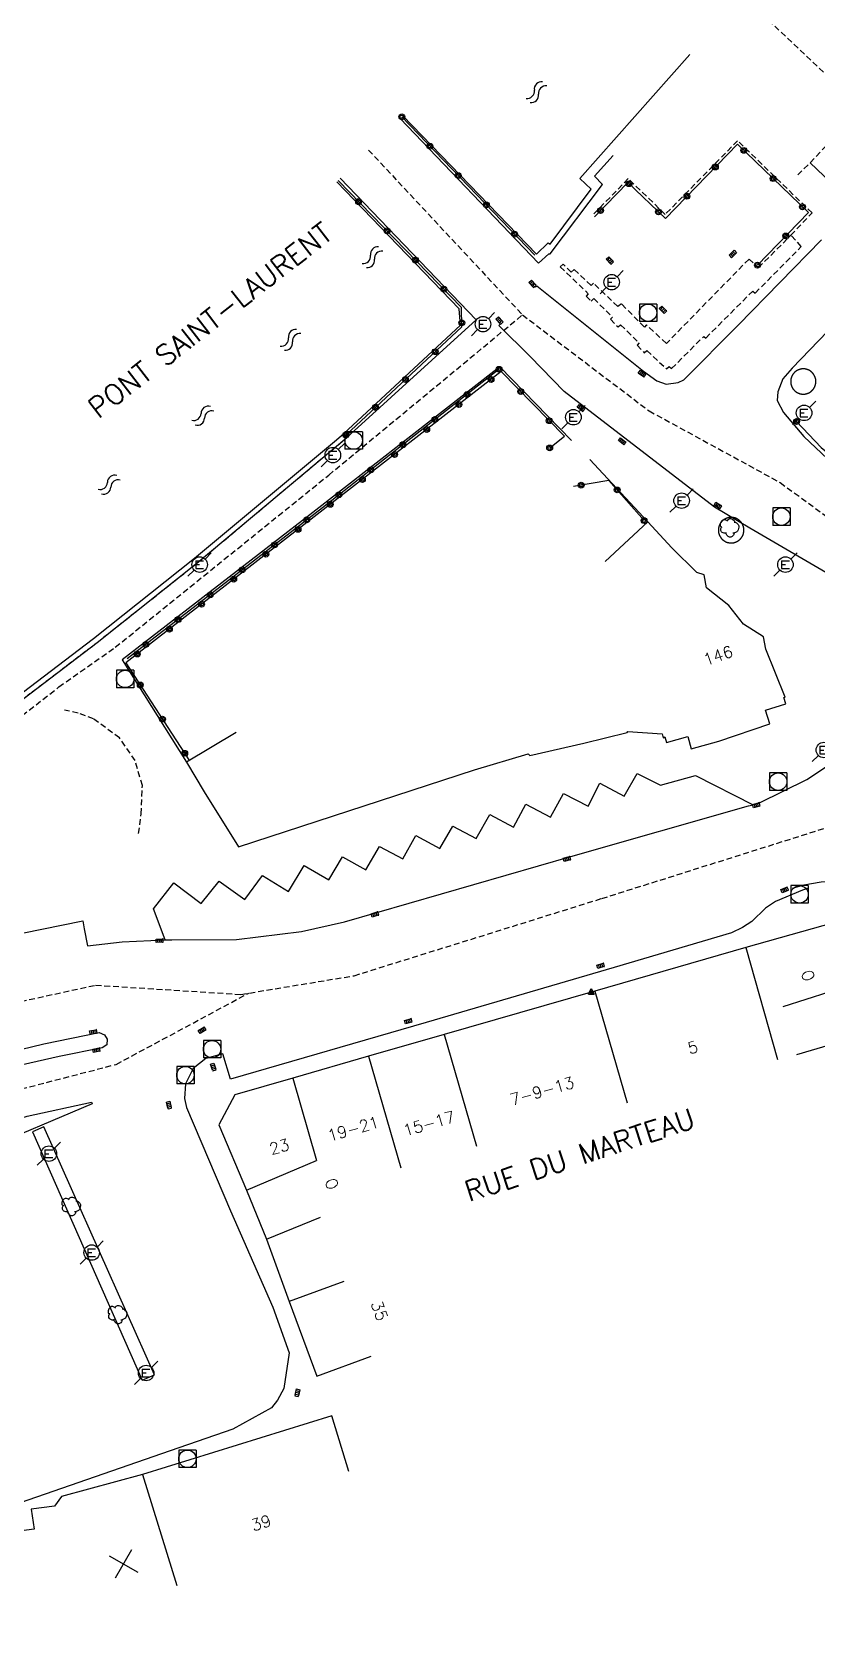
# Model space of a CAD drawing. Header units: millimetres. Extents: x 255000 to 256000, y 143000 to 144000.
# Drawn here: x 255465 to 255532.5, y 143504.8 to 143642.9 of the extents above; entities that cross this region are included whole.
import ezdxf
from ezdxf.enums import TextEntityAlignment as Align

# ---------------------------------------------------------------- set-up
doc = ezdxf.new("R2010")
doc.units = ezdxf.units.MM
doc.linetypes.add('DASHED', pattern=[0.75, 0.5, -0.25])
doc.layers.get('0').update_dxf_attribs({"linetype": 'CONTINUOUS'})
for name, color, linetype in [('W0001', 6, 'DASHED'), ('W0008', 7, 'CONTINUOUS'), ('W0100', 7, 'CONTINUOUS'), ('W0112', 1, 'DASHED'), ('W0120', 7, 'CONTINUOUS'), ('W0300', 7, 'CONTINUOUS'), ('W0322', 7, 'CONTINUOUS'), ('W0400', 7, 'CONTINUOUS'), ('W0420', 7, 'CONTINUOUS'), ('W0471', 7, 'CONTINUOUS'), ('W0500', 5, 'DASHED'), ('W0511', 5, 'CONTINUOUS'), ('W0851', 7, 'CONTINUOUS'), ('W0989', 7, 'CONTINUOUS'), ('W0991', 7, 'CONTINUOUS'), ('W1102', 7, 'CONTINUOUS')]:
    doc.layers.add(name, color=color, linetype=linetype)
doc.styles.get("Standard").update_dxf_attribs({"font": 'romans.shx', "width": 0.85})

# ---------------------------------------------------------------- blocks, each defined once
blk = doc.blocks.new('t991o')
at = {"color": 0, "linetype": 'Continuous'}
for p, q in [((-1, 1), (1, -1)), ((-1, -1), (1, 1))]:
    blk.add_line(p, q, dxfattribs=at)
blk = doc.blocks.new('t500o')
at = {"color": 0, "linetype": 'Continuous'}
for centre, start, end in [((-0.5, 0.625), 216.8699, 323.1301), ((0.5, -0.125), 36.8699, 143.1301), ((0.5, -0.625), 36.8699, 143.1301), ((-0.5, 0.125), 216.8699, 323.1301)]:
    blk.add_arc(centre, 0.625, start, end, dxfattribs=at)
blk = doc.blocks.new('T420')
for p, q in [((0.75, 0.75), (-0.75, 0.75)), ((-0.75, 0.75), (-0.75, -0.75)), ((0.75, 0.75), (0.75, -0.75)), ((0.75, -0.75), (-0.75, -0.75))]:
    blk.add_line(p, q)
blk.add_ellipse((0, 0), major_axis=(-0.53, 0.53), ratio=1, start_param=3.926991, end_param=10.210176)
blk = doc.blocks.new('T400')
for p, q in [((-0.15, 0.3), (0.15, 0.3)), ((-0.15, -0.25), (-0.15, 0.3)), ((-0.15, 0.15), (0.15, 0.15)), ((-0.15, 0), (0.15, 0)), ((0.15, 0.3), (0.15, -0.25)), ((-0.15, -0.15), (0.15, -0.15)), ((-0.15, -0.25), (-0.15, -0.3)), ((-0.15, -0.3), (0.15, -0.3)), ((0.15, -0.3), (0.15, -0.25))]:
    blk.add_line(p, q)
blk = doc.blocks.new('T471')
for p, q in [((-0.333334, 0.333334), (-0.333334, -0.333334)), ((-0.333334, 0.333334), (0.333334, 0.333334)), ((-0.333334, 0), (0, 0)), ((0.500001, 0.500001), (1.000002, 1.000002)), ((-0.500001, -0.500001), (-1.000002, -1.000002)), ((-0.333334, -0.333334), (0.333334, -0.333334))]:
    blk.add_line(p, q)
blk.add_ellipse((0, 0), major_axis=(0.471405, 0.471405), ratio=1, start_param=5.4977871438, end_param=11.780972451)
blk = doc.blocks.new('T300')
for p, q in [((-0.8, 0.51), (-0.86, 0.34)), ((-0.86, 0.34), (-0.86, 0.17)), ((-0.86, 0.17), (-0.74, 0.06)), ((-0.69, 0.63), (-0.8, 0.51)), ((-0.8, -0.06), (-0.74, 0.06)), ((-0.74, 0.06), (-0.69, 0.11)), ((-0.57, 0.69), (-0.69, 0.63)), ((-0.46, 0.69), (-0.57, 0.69)), ((-0.29, 0.63), (-0.46, 0.69)), ((-0.29, 0.63), (-0.17, 0.74)), ((-0.23, 0.57), (-0.29, 0.63)), ((-0.17, 0.74), (-0.06, 0.8)), ((-0.06, 0.8), (0.06, 0.8)), ((0.06, 0.8), (0.23, 0.74)), ((0.23, 0.74), (0.34, 0.63)), ((0.34, 0.63), (0.4, 0.51)), ((0.46, 0.46), (0.34, 0.46)), ((0.4, 0.51), (0.4, 0.46)), ((0.57, 0.4), (0.46, 0.46)), ((0.57, 0.4), (0.69, 0.29)), ((0.69, 0.29), (0.74, 0.17)), ((0.74, 0.06), (0.69, -0.17)), ((0.74, 0.17), (0.74, 0.06)), ((-0.8, -0.17), (-0.8, -0.06)), ((-0.8, -0.23), (-0.8, -0.17)), ((-0.74, -0.34), (-0.8, -0.23)), ((-0.69, -0.4), (-0.74, -0.34)), ((-0.51, -0.46), (-0.69, -0.4)), ((-0.4, -0.46), (-0.51, -0.46)), ((-0.4, -0.46), (-0.34, -0.46)), ((-0.34, -0.46), (-0.34, -0.4)), ((-0.34, -0.51), (-0.34, -0.46)), ((-0.29, -0.63), (-0.34, -0.51)), ((-0.17, -0.74), (-0.29, -0.63)), ((-0.06, -0.8), (-0.17, -0.74)), ((0.06, -0.8), (-0.06, -0.8)), ((0.17, -0.74), (0.06, -0.8)), ((0.23, -0.69), (0.17, -0.74)), ((0.29, -0.46), (0.23, -0.46)), ((0.29, -0.63), (0.23, -0.69)), ((0.46, -0.4), (0.29, -0.46)), ((0.34, -0.51), (0.29, -0.63)), ((0.34, -0.51), (0.34, -0.46)), ((0.57, -0.34), (0.46, -0.4)), ((0.63, -0.29), (0.57, -0.34)), ((0.69, -0.17), (0.63, -0.29))]:
    blk.add_line(p, q)
blk = doc.blocks.new('T851')
for p, q in [((-0.25, -0.15), (0, 0.32)), ((0, 0.32), (0.25, -0.15)), ((-0.25, -0.15), (0.25, -0.15))]:
    blk.add_line(p, q)
for major_axis in [(-0.106, 0.106), (-0.0354, 0.0354), (-0.0236, 0.0236)]:
    blk.add_ellipse((0, 0), major_axis=major_axis, ratio=1, start_param=3.926991, end_param=10.210176)
blk = doc.blocks.new('t322o')
at = {"color": 0, "linetype": 'Continuous'}
for radius in [0.25, 0.15]:
    blk.add_circle((0, 0), radius, dxfattribs=at)

msp = doc.modelspace()

# ---------------------------------------------------------------- linework, layer by layer
at = {"layer": 'W0001'}
for points in [[(255493.96, 143632.75), (255507.19, 143618.58), (255518.08, 143610.32), (255529.35, 143604.16), (255540.1, 143596.29), (255548.32, 143588.83)], [(255324.02, 143489.82), (255324.44, 143494.43), (255328.24, 143501.9), (255348.04, 143511.73), (255376.49, 143527.73), (255401.79, 143543.46), (255415.95, 143552.51), (255428.53, 143559.45), (255437.32, 143564.17), (255443.87, 143567.19), (255450.3, 143568.5), (255454.62, 143570.86), (255456.46, 143573.61), (255457.11, 143578.59), (255467.34, 143586.59), (255472.19, 143590), (255490.54, 143604.81), (255507.19, 143618.58)], [(255455.27, 143557.64), (255470.5, 143560.96), (255482.98, 143560.16), (255492.72, 143561.77), (255514.02, 143568.41), (255542.4, 143577.35), (255543.57, 143581.58), (255546.2, 143587.31), (255550.67, 143590.51), (255558, 143590.97), (255562.35, 143586.39), (255562.88, 143583.99), (255573.92, 143585.82), (255578.61, 143587.19), (255585.26, 143592.92), (255590.98, 143596.47), (255632.6, 143598.74)], [(255402.33, 143509.75), (255415.59, 143518.38), (255430.29, 143530.14), (255436.49, 143537.82), (255445.81, 143544.19), (255454.46, 143548.76), (255464.1, 143552.03), (255472.27, 143554.15), (255483.66, 143560.27)]]:
    msp.add_lwpolyline(points, dxfattribs=at)
at = {"layer": 'W0008'}
for p, q in [((255531.92, 143631.66), (255535.73, 143628.02)), ((255517.97, 143600.78), (255512.98, 143606.15)), ((255485.19, 143539.11), (255487.15, 143533.75))]:
    msp.add_line(p, q, dxfattribs=at)
for points in [[(255496.67, 143635.46), (255508.58, 143623.02), (255509.45, 143623.82), (255509.58, 143623.83), (255514.06, 143629.79), (255513.39, 143630.51), (255514.98, 143632.29)], [(255462.67, 143584.35), (255470.63, 143590.42), (255479.24, 143597.26), (255492.09, 143608.03), (255503.2, 143618.16), (255491.53, 143630.32)], [(255508.27, 143621.03), (255508.3, 143620.99), (255508.42, 143621.07), (255517.61, 143613.73), (255518.75, 143612.92), (255519.54, 143612.63), (255520.58, 143612.76), (255521.05, 143613), (255525.72, 143617.69), (255532.91, 143625.04)], [(255539.53, 143623.48), (255530.38, 143614.01), (255529.57, 143613.07), (255529.14, 143611.95), (255529.09, 143611.21), (255529.63, 143610.18), (255531.37, 143608.12), (255533.41, 143606.19)], [(255539.4, 143585.69), (255539.52, 143587.7), (255539.43, 143590.13), (255539.17, 143591.21), (255538.37, 143592.55), (255537.3, 143593.73), (255535.82, 143594.95), (255533.95, 143596.04), (255526.73, 143600.25), (255523.69, 143602.04), (255510.77, 143612), (255507.86, 143615), (255505.16, 143617.67), (255505.31, 143617.8)], [(255511.4, 143607.79), (255505.25, 143614.1), (255488.92, 143601.38), (255472.79, 143588.93), (255478.3, 143580.12)], [(255527.57, 143576.63), (255531.64, 143578.63), (255534.2, 143580.32), (255536.01, 143581.77), (255537.41, 143583.22), (255539.4, 143585.69), (255542.53, 143589.26), (255544.65, 143591.41), (255546.29, 143592.61), (255549.01, 143593.86), (255550.95, 143594.36), (255553.01, 143594.52), (255555.04, 143594.35), (255556.2, 143594.33), (255558.03, 143594.53), (255559.66, 143595.11), (255560.88, 143595.87), (255566.84, 143601.42), (255578.38, 143612.05)], [(255469.41, 143566.5), (255469.52, 143565.79), (255469.79, 143564.35), (255472.77, 143564.69), (255476.49, 143564.85), (255475.47, 143567.53), (255477.23, 143569.76), (255479.58, 143567.97), (255481.13, 143569.91), (255483.34, 143568.32), (255484.85, 143570.38), (255487.08, 143569.01), (255488.44, 143571.25), (255490.55, 143570), (255491.72, 143571.99), (255493.74, 143570.88), (255494.89, 143572.89), (255496.91, 143571.81), (255498.03, 143573.83), (255500.09, 143572.69), (255501.2, 143574.62), (255503.22, 143573.57), (255504.4, 143575.62), (255506.43, 143574.55), (255507.47, 143576.52), (255509.61, 143575.41), (255510.73, 143577.42), (255512.83, 143576.33), (255513.85, 143578.32), (255515.94, 143577.2), (255517.05, 143579.16), (255519.05, 143578.16), (255522.06, 143578.99), (255527.01, 143576.46), (255527.57, 143576.63)], [(255476.49, 143564.85), (255477.04, 143564.86), (255482.6, 143564.87), (255488.19, 143565.58), (255491.9, 143566.41), (255511.36, 143572.01), (255526.61, 143576.36), (255527.01, 143576.46)], [(255531.7, 143569.28), (255531.25, 143569.12), (255528.94, 143568.15), (255528.09, 143567.57), (255526.9, 143566.44), (255526.1, 143565.91), (255525.17, 143565.45), (255515.06, 143562.47), (255498.9, 143557.76), (255482.1, 143552.88), (255481.43, 143555.06), (255479.97, 143554.64), (255478.89, 143553.8), (255478.23, 143552.46), (255478.14, 143551.21), (255478.31, 143550.45), (255482.1, 143541.57), (255485.74, 143533.28), (255487.15, 143529.36), (255486.69, 143526.27), (255486.13, 143525.29), (255485.61, 143524.62), (255482.3, 143522.8), (255476.9, 143520.92), (255463.28, 143516.21)], [(255541.58, 143565.11), (255541.44, 143565.52), (255540.56, 143567.07), (255538.24, 143568.83), (255535.94, 143569.69), (255534.31, 143569.86), (255532.87, 143569.82), (255531.37, 143569.55), (255530.37, 143569.28)], [(255390.4, 143518.85), (255398.23, 143523.82), (255403.29, 143527.6), (255410.39, 143533.55), (255414.06, 143536.73), (255416.35, 143537.9), (255418.93, 143539.31), (255421.08, 143540.71), (255422.72, 143542.27), (255424.64, 143544.36), (255427.91, 143547.29), (255430.75, 143549.56), (255435.28, 143552.82), (255442.38, 143557.17), (255447.16, 143559.58), (255451.93, 143561.78), (255456.98, 143563.5), (255462.49, 143565.08), (255469.41, 143566.5)], [(255462.12, 143554.98), (255466.05, 143555.92), (255470.8, 143556.88), (255471.27, 143556.7), (255471.49, 143556.32), (255471.45, 143555.84), (255471.05, 143555.58), (255467.36, 143554.83), (255462.33, 143553.69)], [(255460.57, 143546.69), (255460.12, 143547.61), (255460.16, 143548.09), (255460.58, 143548.4), (255461.74, 143548.82), (255464.61, 143549.68), (255470.15, 143550.9), (255470.2, 143550.75), (255460.57, 143546.69)], [(255466.06, 143548.78), (255465.07, 143548.36), (255474.49, 143527), (255475.57, 143527.47), (255466.06, 143548.78)]]:
    msp.add_lwpolyline(points, dxfattribs=at)
at = {"layer": 'W0100'}
for points in [[(255528.45, 143583.42), (255528.09, 143584.6), (255529.83, 143585.13), (255529.67, 143585.69), (255529.78, 143585.72), (255528.12, 143589.85), (255527.9, 143590.9), (255526.19, 143592), (255524.92, 143593.6), (255523.02, 143595.11), (255522.81, 143596.23), (255522.18, 143596.44), (255520.04, 143598.55), (255517.97, 143600.78), (255514.3, 143597.38)], [(255482.59, 143582.69), (255478.3, 143580.12), (255479.83, 143577.58), (255482.78, 143572.85)], [(255482.78, 143572.85), (255503.06, 143579.46), (255507.69, 143580.83), (255507.83, 143580.69), (255512.48, 143581.76), (255516.18, 143582.68), (255516.25, 143582.77), (255519.19, 143582.55), (255519.3, 143582.22), (255519.42, 143582.29), (255519.58, 143581.83), (255521.4, 143582.33), (255521.69, 143581.27), (255524.07, 143581.93), (255528.45, 143583.42)], [(255537.7, 143565.98), (255535.97, 143566.9), (255526.39, 143564.19), (255513.41, 143560.45), (255500.47, 143556.72), (255493.97, 143554.84), (255487.44, 143552.96), (255482.46, 143551.53), (255481.08, 143548.95), (255483.46, 143543.32), (255485.19, 143539.11), (255489.82, 143541.01)], [(255491.84, 143535.47), (255487.15, 143533.75), (255489.51, 143527.33), (255494.2, 143529.06)], [(255492.27, 143519.15), (255490.8, 143523.93), (255474.52, 143518.9), (255467.58, 143517.01), (255466.96, 143516.17), (255464.96, 143515.92), (255465.22, 143514.18), (255462.38, 143513.82), (255462.47, 143513.25), (255460.93, 143512.94), (255459.6, 143513.11), (255459.6, 143512.2), (255458.29, 143512.34), (255456.08, 143516.65), (255453.82, 143521.48), (255449.89, 143529.88)]]:
    msp.add_lwpolyline(points, dxfattribs=at)
at = {"layer": 'W0112'}
for points in [[(255530.85, 143630.61), (255531.92, 143631.66), (255536.35, 143636.37), (255525.41, 143646.64)], [(255526.67, 143623.38), (255527.48, 143622.63), (255530.26, 143625.42), (255532.09, 143627.34), (255525.69, 143633.55), (255519.46, 143627.21), (255516.29, 143630.29), (255513.18, 143627.11)], [(255526.67, 143623.38), (255519.56, 143616.12), (255517.85, 143617.71), (255517.67, 143617.53), (255515.7, 143619.53), (255515.39, 143619.3), (255513.3, 143621.3), (255513.09, 143621.09), (255511.63, 143622.47), (255511.39, 143622.25), (255510.69, 143622.94), (255510.44, 143622.72), (255512.84, 143620.4), (255512.67, 143620.19), (255513.09, 143619.75), (255513.32, 143619.98), (255514.92, 143618.39), (255514.75, 143618.2), (255515.41, 143617.54), (255515.63, 143617.72), (255517.21, 143616.17), (255517.05, 143615.97), (255517.65, 143615.31), (255517.88, 143615.52), (255519.58, 143613.93), (255519.79, 143614.14), (255520.01, 143613.96), (255522.77, 143616.73), (255522.95, 143616.58), (255526.98, 143620.61), (255527.2, 143620.45), (255531.16, 143624.45), (255530.26, 143625.42)], [(255444.58, 143568.36), (255447.09, 143568.86), (255450.57, 143569.9), (255452.15, 143570.58), (255454.56, 143572.39), (255455.42, 143574.21), (255455.67, 143576.08), (255455.6, 143577.36), (255455.82, 143579.11), (255462.67, 143584.35), (255470.63, 143590.42), (255479.24, 143597.26), (255492.09, 143608.03)], [(255474.19, 143573.99), (255474.42, 143575.68), (255474.52, 143578.11), (255473.89, 143580.27), (255472.56, 143582.21), (255470.33, 143583.84), (255469, 143584.34), (255467.82, 143584.6)]]:
    msp.add_lwpolyline(points, dxfattribs=at)
for points in [[(255531.31, 143611.76, 0.049204), (255531.52, 143611.78, 0.049192), (255531.72, 143611.84, 0.04917), (255531.91, 143611.93, 0.049142), (255532.08, 143612.07, 0.049111), (255532.22, 143612.23, 0.049083), (255532.32, 143612.41, 0.049062), (255532.39, 143612.61, 0.04905), (255532.41, 143612.83, 0.04905), (255532.4, 143613.04, 0.049062), (255532.34, 143613.24, 0.049083), (255532.24, 143613.43, 0.049111), (255532.11, 143613.6, 0.049142), (255531.95, 143613.74, 0.04917), (255531.77, 143613.84, 0.049192), (255531.56, 143613.91, 0.049204), (255531.35, 143613.94, 0.049204), (255531.14, 143613.92, 0.049192), (255530.94, 143613.86, 0.04917), (255530.75, 143613.77, 0.049142), (255530.58, 143613.63, 0.049111), (255530.44, 143613.47, 0.049083), (255530.34, 143613.29, 0.049062), (255530.27, 143613.08, 0.04905), (255530.25, 143612.87, 0.04905), (255530.26, 143612.66, 0.049062), (255530.32, 143612.46, 0.049083), (255530.41, 143612.27, 0.049111), (255530.55, 143612.1, 0.049142), (255530.71, 143611.96, 0.04917), (255530.89, 143611.86, 0.049192), (255531.09, 143611.79, 0.049204)], [(255524.55, 143599.14, 0.049134), (255524.74, 143599.04, 0.049133), (255524.95, 143598.99, 0.049131), (255525.17, 143598.97, 0.049128), (255525.38, 143599, 0.049125), (255525.58, 143599.07, 0.049123), (255525.77, 143599.18, 0.04912), (255525.93, 143599.32, 0.049119), (255526.06, 143599.49, 0.049119), (255526.16, 143599.68, 0.04912), (255526.21, 143599.89, 0.049123), (255526.23, 143600.11, 0.049125), (255526.2, 143600.32, 0.049128), (255526.13, 143600.52, 0.049131), (255526.02, 143600.71, 0.049133), (255525.88, 143600.87, 0.049134), (255525.71, 143601, 0.049134), (255525.52, 143601.1, 0.049133), (255525.31, 143601.15, 0.049131), (255525.09, 143601.17, 0.049128), (255524.88, 143601.14, 0.049125), (255524.68, 143601.07, 0.049123), (255524.49, 143600.96, 0.04912), (255524.33, 143600.82, 0.049119), (255524.2, 143600.65, 0.049119), (255524.1, 143600.46, 0.04912), (255524.05, 143600.25, 0.049123), (255524.03, 143600.03, 0.049125), (255524.06, 143599.82, 0.049128), (255524.13, 143599.62, 0.049131), (255524.24, 143599.43, 0.049133), (255524.38, 143599.27, 0.049134)]]:
    msp.add_lwpolyline(points, format="xyb", close=True, dxfattribs=at)
at = {"layer": 'W0120'}
msp.add_line((255496.92, 143635.7), (255508.4, 143623.8), dxfattribs=at)
msp.add_lwpolyline([(255501.87, 143617.7), (255501.75, 143619.1), (255491.23, 143630.02)], dxfattribs=at)
at = {"layer": 'W0322'}
msp.add_line((255496.82, 143635.6), (255508.26, 143623.7), dxfattribs=at)
for points in [[(255527.39, 143622.85), (255531.77, 143627.37), (255525.67, 143633.25), (255519.48, 143626.85), (255516.24, 143629.96), (255513.38, 143627)], [(255492.01, 143608.25), (255501.99, 143617.55), (255501.96, 143619.22), (255491.34, 143630.12)], [(255509.53, 143607.14), (255510.8, 143608.14), (255505.37, 143613.7), (255489.29, 143601.22), (255473.11, 143588.67), (255478.52, 143580.33)], [(255505.18, 143613.9), (255489.99, 143601.98), (255473.21, 143589)], [(255530.76, 143609.41), (255532.87, 143607.17), (255540.91, 143600.55)], [(255517.64, 143600.89), (255514.61, 143604.35), (255511.59, 143603.83)]]:
    msp.add_lwpolyline(points, dxfattribs=at)
at = {"layer": 'W0511'}
for points in [[(255508.4, 143623.8), (255509.39, 143624.77), (255509.56, 143624.67), (255513.11, 143629.39), (255512.11, 143630.29), (255521.59, 143640.96)], [(255462.38, 143584.7), (255470.33, 143590.77), (255478.99, 143597.65), (255491.02, 143607.7), (255491.82, 143608.35), (255501.87, 143617.7)]]:
    msp.add_lwpolyline(points, dxfattribs=at)
at = {"layer": 'W1102'}
for p, q in [((255526.39, 143564.19), (255529.12, 143554.57)), ((255539.08, 143562.16), (255529.57, 143559.08)), ((255513.41, 143560.45), (255516.18, 143550.84)), ((255540.36, 143557.78), (255530.76, 143554.98)), ((255500.47, 143556.72), (255503.24, 143547.11)), ((255493.97, 143554.84), (255496.74, 143545.24)), ((255487.44, 143552.96), (255489.49, 143545.87)), ((255483.46, 143543.32), (255489.49, 143545.87)), ((255474.52, 143518.9), (255477.48, 143509.35))]:
    msp.add_line(p, q, dxfattribs=at)

# ---------------------------------------------------------------- block references
at = {"layer": 'W0300'}
for p in [(255525.04, 143600.26), (255468.45, 143541.93), (255472.43, 143532.63)]:
    msp.add_blockref('T300', p, dxfattribs=at)
at = {"layer": 'W0322'}
for p, rotation in [((255496.82, 143635.6), 313.8638051608975), ((255499.24, 143633.08), 313.8638051608975), ((255526.22, 143632.72), 136.0329338542497), ((255523.77, 143631.29), 225.9697874574362), ((255501.67, 143630.55), 313.8638051608975), ((255516.35, 143629.85), 136.2012016698211), ((255528.74, 143630.29), 136.0329338542497), ((255493.11, 143628.31), 134.2546272081071), ((255504.09, 143628.03), 313.8638051608975), ((255521.33, 143628.77), 225.9697874574362), ((255531.26, 143627.86), 136.0329338542497), ((255513.91, 143627.55), 225.9137464834552), ((255518.88, 143627.43), 136.2012016698211), ((255495.55, 143625.8), 134.2546272081071), ((255506.52, 143625.51), 313.8638051608975), ((255529.82, 143625.36), 45.91428524487095), ((255497.99, 143623.29), 134.2546272081071), ((255527.39, 143622.85), 45.91428524487095), ((255500.44, 143620.79), 134.2546272081071), ((255501.98, 143617.9), 90.99545261730971), ((255499.69, 143615.41), 42.98701120693249), ((255497.13, 143613.02), 42.98701120693249), ((255504.49, 143613.02), 217.8196821980286), ((255505.18, 143613.9), 218.0925601970112), ((255502.43, 143611.74), 218.0925601970112), ((255507.04, 143611.99), 134.3431344922507), ((255494.57, 143610.63), 42.98701120693249), ((255501.73, 143610.87), 217.8196821980286), ((255498.96, 143608.73), 217.8196821980286), ((255499.67, 143609.58), 218.0925601970112), ((255509.49, 143609.48), 134.3431344922507), ((255530.76, 143609.41), 313.3829447737615), ((255492.01, 143608.25), 42.98701120693249), ((255496.92, 143607.42), 218.0925601970112), ((255509.53, 143607.14), 38.15722658736906), ((255496.2, 143606.58), 217.8196821980286), ((255493.43, 143604.43), 217.8196821980286), ((255494.17, 143605.26), 218.0925601970112), ((255491.41, 143603.1), 218.0925601970112), ((255512.24, 143603.94), 189.6739824929856), ((255515.33, 143603.53), 131.2293612890522), ((255490.67, 143602.29), 217.8196821980286), ((255488.65, 143600.95), 217.7475630647789), ((255517.64, 143600.89), 131.2293612890522), ((255485.88, 143598.81), 217.7475630647789), ((255487.9, 143600.14), 217.7947550385675), ((255485.14, 143598), 217.7947550385675), ((255483.11, 143596.66), 217.7475630647789), ((255482.37, 143595.85), 217.7947550385675), ((255479.61, 143593.71), 217.7947550385675), ((255480.35, 143594.52), 217.7475630647789), ((255477.58, 143592.38), 217.7475630647789), ((255476.84, 143591.56), 217.7947550385675), ((255474.08, 143589.42), 217.7947550385675), ((255474.81, 143590.24), 217.7475630647789), ((255474.34, 143586.76), 303.0091297445007), ((255476.25, 143583.83), 303.0091297445007), ((255478.16, 143580.89), 303.0091297445007)]:
    msp.add_blockref('t322o', p, dxfattribs=dict(at, rotation=rotation))
at = {"layer": 'W0400'}
for p, rotation in [((255525.28, 143623.81), 313.8015183498815), ((255514.71, 143623.26), 43.44932261459983), ((255508.05, 143621.24), 43.08949360099699), ((255519.27, 143619.02), 46.01003005593837), ((255505.22, 143618.09), 44.37785902820681), ((255517.48, 143613.51), 52.88479144416622), ((255512.23, 143610.58), 52.15451983728948), ((255515.77, 143607.71), 52.24726889348771), ((255523.99, 143602.19), 57.20046872738074), ((255527.29, 143576.43), 105.9375941880744), ((255511.03, 143571.8), 106.0524240071566), ((255529.73, 143569.14), 111.4950923199215), ((255494.51, 143567.04), 106.0183957397639), ((255476, 143564.78), 92.86551473330032), ((255513.92, 143562.63), 106.6507530768382), ((255497.37, 143557.86), 106.6701984190261), ((255470.31, 143556.93), 101.657175371106), ((255479.66, 143557.09), 122.2122666499495), ((255470.58, 143555.37), 101.0842327654797), ((255480.62, 143553.93), 17.41735017067433), ((255476.8, 143550.65), 13.85538617872943), ((255487.85, 143525.92), 346.3256784110534)]:
    msp.add_blockref('T400', p, dxfattribs=dict(at, rotation=rotation))
at = {"layer": 'W0420'}
for p in [(255517.99, 143618.76), (255492.68, 143607.78), (255529.45, 143601.23), (255473.04, 143587.28), (255529.17, 143578.45), (255531.01, 143568.76), (255480.51, 143555.45), (255478.22, 143553.22), (255478.39, 143520.24)]:
    msp.add_blockref('T420', p, dxfattribs=at)
at = {"layer": 'W0471'}
for p in [(255514.86, 143621.39), (255503.8, 143617.78), (255511.57, 143609.78), (255531.4, 143610.15), (255490.89, 143606.52), (255520.87, 143602.61), (255479.44, 143597.11), (255529.8, 143597.11), (255533.1, 143581.17), (255466.48, 143546.47), (255470.16, 143537.97), (255474.84, 143527.62)]:
    msp.add_blockref('T471', p, dxfattribs=at)
at = {"layer": 'W0500'}
for p, rotation in [((255508.39, 143637.72), 45.19965762554882), ((255494.3, 143623.53), 45.19965762554882), ((255487.25, 143616.43), 45.19965762554882), ((255479.71, 143609.91), 36.43524886226705), ((255471.66, 143603.98), 36.43524886226705)]:
    msp.add_blockref('t500o', p, dxfattribs=dict(at, rotation=rotation))
at = {"layer": 'W0851'}
msp.add_blockref('T851', (255513.11, 143560.34), dxfattribs=at)
at = {"layer": 'W0991', "rotation": 285.2400567214087}
msp.add_blockref('t991o', (255472.89, 143511.2), dxfattribs=at)

# ---------------------------------------------------------------- texts
at = {"layer": 'W0989'}
for s, rotation, p in [('PONT SAINT-LAURENT', 37.683, (255480.35, 143618.13)), ('RUE DU MARTEAU', 18.185, (255512.11, 143546.38))]:
    msp.add_text(s, height=1.75, rotation=rotation, dxfattribs=at).set_placement(p, align=Align.MIDDLE)
at = {"layer": 'W0991'}
for s, rotation, p in [('146', 18.764, (255524.01, 143589.3)), ('O', 288.6899, (255531.74, 143561.78)), ('5', 16.0846, (255521.84, 143555.6)), ('7-9-13', 16.0856, (255508.88, 143551.86)), ('19-21', 16.0844, (255492.64, 143548.61)), ('15-17', 16.0861, (255499.16, 143549.06)), ('23', 16.0775, (255486.29, 143547.07)), ('O', 292.3131, (255490.8, 143543.87)), ('35', 290.1909, (255494.9, 143532.96)), ('39', 17.1829, (255484.73, 143514.73))]:
    msp.add_text(s, height=1, rotation=rotation, dxfattribs=at).set_placement(p, align=Align.MIDDLE)

doc.saveas('drawing.dxf')
